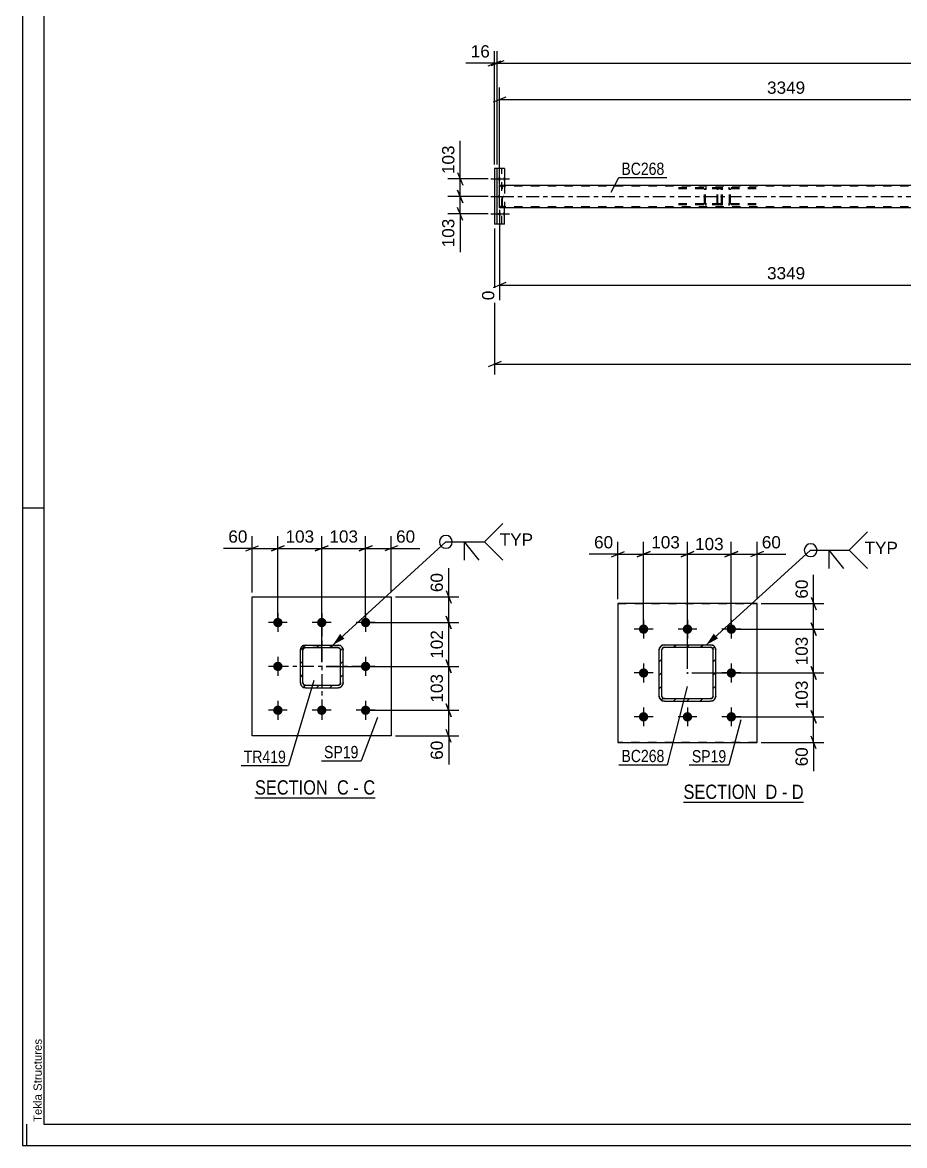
# Model space of a CAD drawing. Header units: millimetres. Extents: x -49 to 792, y -433 to 161.
# Drawn here: x -48.7 to 157.4, y -433 to -170.5 of the extents above; entities that cross this region are included whole.
import ezdxf

# ---------------------------------------------------------------- set-up
doc = ezdxf.new("R2010")
doc.units = ezdxf.units.MM
doc.linetypes.add('DXK_LINE_DOT2', pattern=[3.9198, 1.9599, -1.9599])
doc.linetypes.add('DXK_LINE_DOT3', pattern=[5.9187, 2.979, -0.9799, 0.9799, -0.9799])
doc.styles.add('Arial', font='ARIAL.TTF', dxfattribs={"height": 0.2})
doc.styles.add('Arial Narrow', font='ARIALN.TTF', dxfattribs={"height": 0.2})

# ---------------------------------------------------------------- blocks, each defined once
blk = doc.blocks.new('Unknown-203723993-1112')
at = {"color": 5, "linetype": 'Continuous'}
for p, q in [((-48.68, 161.02), (-48.68, -432.98)), ((-43.68, 156.02), (-43.68, -427.98)), ((-43.68, -283.98), (-48.68, -283.98)), ((-47.68, -432.98), (-47.68, -427.98)), ((-43.68, -427.98), (787.32, -427.98)), ((-48.68, -432.98), (792.32, -432.98))]:
    blk.add_line(p, q, dxfattribs=at)
at = {"color": 174, "linetype": 'Continuous', "style": 'Arial'}
blk.add_text('Tekla Structures', height=1.9102, rotation=90, dxfattribs=at).set_placement((-44.18, -427.48))
blk = doc.blocks.new('Unknown-203723993-46 - 5542')
at = {"color": 6, "linetype": 'Continuous'}
blk.add_line((5.65, -351.69), (33.73, -351.69), dxfattribs=at)
at = {"color": 0, "linetype": 'Continuous'}
blk.add_wipeout([(23.76, -350.94), (23.76, -347.44), (5.65, -347.44), (5.65, -350.94)], dxfattribs=at)
at = {"color": 7, "linetype": 'Continuous', "style": 'Arial Narrow'}
blk.add_text('SECTION ', height=3.34, dxfattribs=at).set_placement((5.65, -350.94))
at = {"color": 0, "linetype": 'Continuous'}
blk.add_wipeout([(27.58, -350.94), (27.58, -347.44), (24.81, -347.44), (24.81, -350.94)], dxfattribs=at)
blk.add_wipeout([(29.91, -350.94), (29.91, -347.44), (28.63, -347.44), (28.63, -350.94)], dxfattribs=at)
at = {"color": 7, "linetype": 'Continuous', "style": 'Arial Narrow'}
blk.add_text('C', height=3.34, dxfattribs=at).set_placement((24.81, -350.94))
at = {"color": 0, "linetype": 'Continuous'}
blk.add_wipeout([(33.73, -350.94), (33.73, -347.44), (30.96, -347.44), (30.96, -350.94)], dxfattribs=at)
at = {"color": 7, "linetype": 'Continuous', "style": 'Arial Narrow'}
for s, p in [('C', (30.96, -350.94)), ('-', (28.63, -350.94))]:
    blk.add_text(s, height=3.34, dxfattribs=at).set_placement(p)
blk = doc.blocks.new('Unknown-203723993-47 - 5835')
at = {"color": 6, "linetype": 'Continuous'}
blk.add_line((105.78, -352.71), (133.85, -352.71), dxfattribs=at)
at = {"color": 0, "linetype": 'Continuous'}
blk.add_wipeout([(123.89, -351.96), (123.89, -348.46), (105.78, -348.46), (105.78, -351.96)], dxfattribs=at)
at = {"color": 7, "linetype": 'Continuous', "style": 'Arial Narrow'}
blk.add_text('SECTION ', height=3.34, dxfattribs=at).set_placement((105.78, -351.96))
at = {"color": 0, "linetype": 'Continuous'}
blk.add_wipeout([(127.7, -351.96), (127.7, -348.46), (124.94, -348.46), (124.94, -351.96)], dxfattribs=at)
blk.add_wipeout([(130.03, -351.96), (130.03, -348.46), (128.75, -348.46), (128.75, -351.96)], dxfattribs=at)
at = {"color": 7, "linetype": 'Continuous', "style": 'Arial Narrow'}
blk.add_text('D', height=3.34, dxfattribs=at).set_placement((124.94, -351.96))
at = {"color": 0, "linetype": 'Continuous'}
blk.add_wipeout([(133.85, -351.96), (133.85, -348.46), (131.08, -348.46), (131.08, -351.96)], dxfattribs=at)
at = {"color": 7, "linetype": 'Continuous', "style": 'Arial Narrow'}
for s, p in [('D', (131.08, -351.96)), ('-', (128.75, -351.96))]:
    blk.add_text(s, height=3.34, dxfattribs=at).set_placement(p)
blk = doc.blocks.new('Part-203723993-5067 - 5065')
at = {"color": 7, "linetype": 'DXK_LINE_DOT2'}
for p, q in [((114.42, -209.12), (103.56, -209.12)), ((114.42, -209.36), (103.56, -209.36)), ((110.71, -209.42), (110.67, -209.6)), ((110.67, -212.64), (110.67, -209.6)), ((110.93, -209.6), (110.95, -209.51)), ((110.93, -212.64), (110.93, -209.6)), ((110.95, -209.51), (111, -209.43)), ((111.18, -209.12), (110.99, -209.16)), ((111, -209.43), (111.09, -209.38)), ((111.09, -209.38), (111.18, -209.36)), ((114.61, -209.16), (114.42, -209.12)), ((114.42, -209.36), (114.52, -209.38)), ((114.52, -209.38), (114.6, -209.43)), ((114.6, -209.43), (114.65, -209.51)), ((114.65, -209.51), (114.67, -209.6)), ((114.67, -212.64), (114.67, -209.6)), ((114.93, -209.6), (114.89, -209.42)), ((114.93, -212.64), (114.93, -209.6)), ((110.67, -212.64), (110.71, -212.83)), ((110.95, -212.74), (110.93, -212.64)), ((114.67, -212.64), (114.65, -212.74)), ((114.89, -212.83), (114.93, -212.64)), ((114.42, -212.88), (103.56, -212.88)), ((114.42, -213.12), (103.56, -213.12)), ((111, -212.81), (110.95, -212.74)), ((110.99, -213.09), (111.18, -213.12)), ((111.09, -212.86), (111, -212.81)), ((111.18, -212.88), (111.09, -212.86)), ((114.52, -212.86), (114.42, -212.88)), ((114.42, -213.12), (114.61, -213.09)), ((114.6, -212.81), (114.52, -212.86)), ((114.65, -212.74), (114.6, -212.81))]:
    blk.add_line(p, q, dxfattribs=at)
for centre, start, end in [((111.16, -209.62), 110.7583, 155.6801), ((114.44, -209.62), 24.3199, 69.2417), ((111.16, -212.62), 204.3199, 249.2417), ((114.44, -212.62), 290.7583, 335.6801)]:
    blk.add_arc(centre, 0.496, start, end, dxfattribs=at)
blk = doc.blocks.new('Part-203723993-5075 - 5065')
at = {"color": 2, "linetype": 'Continuous'}
for p, q in [((63.97, -204.62), (61.64, -204.62)), ((61.64, -204.62), (61.64, -217.62)), ((62.27, -217.62), (62.27, -204.62)), ((63.97, -204.62), (63.97, -208.48)), ((63.97, -217.62), (63.97, -213.76)), ((63.97, -217.62), (61.64, -217.62))]:
    blk.add_line(p, q, dxfattribs=at)
at = {"color": 7, "linetype": 'DXK_LINE_DOT2'}
for p, q in [((63.34, -217.62), (63.34, -204.62)), ((63.97, -208.48), (63.97, -213.76))]:
    blk.add_line(p, q, dxfattribs=at)
blk = doc.blocks.new('Part-203723993-5085 - 5065')
at = {"color": 7, "linetype": 'DXK_LINE_DOT2'}
for p, q in [((113.69, -209.42), (113.67, -209.6)), ((113.67, -212.64), (113.67, -209.6)), ((113.75, -209.26), (113.69, -209.42)), ((113.83, -209.16), (113.75, -209.26)), ((113.8, -209.6), (113.81, -209.51)), ((113.8, -212.64), (113.8, -209.6)), ((113.81, -209.51), (113.84, -209.43)), ((113.94, -209.12), (113.83, -209.16)), ((113.84, -209.43), (113.88, -209.38)), ((113.88, -209.38), (113.94, -209.36)), ((122.8, -209.12), (113.94, -209.12)), ((122.8, -209.36), (113.94, -209.36)), ((114.93, -209.36), (114.93, -209.12)), ((116.46, -209.16), (116.27, -209.12)), ((116.27, -209.36), (116.37, -209.38)), ((116.37, -209.38), (116.45, -209.43)), ((116.45, -209.43), (116.5, -209.51)), ((116.5, -209.51), (116.52, -209.6)), ((116.52, -212.64), (116.52, -209.6)), ((116.77, -209.6), (116.74, -209.42)), ((116.77, -212.64), (116.77, -209.6)), ((113.67, -212.64), (113.69, -212.83)), ((113.81, -212.74), (113.8, -212.64)), ((116.52, -212.64), (116.5, -212.74)), ((116.74, -212.83), (116.77, -212.64)), ((113.69, -212.83), (113.75, -212.98)), ((113.75, -212.98), (113.83, -213.09)), ((113.84, -212.81), (113.81, -212.74)), ((113.83, -213.09), (113.94, -213.12)), ((113.88, -212.86), (113.84, -212.81)), ((113.94, -212.88), (113.88, -212.86)), ((122.8, -212.88), (113.94, -212.88)), ((122.8, -213.12), (113.94, -213.12)), ((114.93, -213.12), (114.93, -212.88)), ((116.37, -212.86), (116.27, -212.88)), ((116.27, -213.12), (116.46, -213.09)), ((116.45, -212.81), (116.37, -212.86)), ((116.5, -212.74), (116.45, -212.81))]:
    blk.add_line(p, q, dxfattribs=at)
for centre, start, end in [((116.29, -209.62), 23.8494, 68.8059), ((116.29, -212.63), 291.1941, 336.1506)]:
    blk.add_arc(centre, 0.492, start, end, dxfattribs=at)
blk = doc.blocks.new('Part-203723993-5247 - 5065')
at = {"color": 2, "linetype": 'Continuous'}
for p, q in [((62.77, -208.96), (62.78, -208.78)), ((62.77, -213.28), (62.77, -208.96)), ((62.78, -208.78), (62.79, -208.62)), ((62.79, -208.62), (62.81, -208.52)), ((62.81, -208.52), (62.84, -208.48)), ((62.84, -208.48), (195.95, -208.48)), ((62.78, -213.47), (62.77, -213.28)), ((62.79, -213.62), (62.78, -213.47)), ((62.81, -213.73), (62.79, -213.62)), ((62.84, -213.76), (62.81, -213.73)), ((718.87, -213.76), (62.84, -213.76))]:
    blk.add_line(p, q, dxfattribs=at)
at = {"color": 7, "linetype": 'DXK_LINE_DOT2'}
for p, q in [((62.82, -208.79), (62.81, -208.87)), ((62.81, -208.87), (62.81, -208.96)), ((62.81, -213.28), (62.81, -208.96)), ((62.83, -208.74), (62.82, -208.79)), ((62.84, -208.72), (62.83, -208.74)), ((718.87, -208.72), (62.84, -208.72)), ((63.41, -208.48), (63.43, -208.52)), ((63.42, -208.74), (63.41, -208.72)), ((63.43, -208.78), (63.42, -208.74)), ((63.43, -208.52), (63.45, -208.62)), ((63.43, -208.79), (63.43, -208.78)), ((63.44, -208.87), (63.43, -208.79)), ((63.44, -208.96), (63.44, -208.87)), ((63.44, -213.28), (63.44, -208.96)), ((63.45, -208.62), (63.46, -208.78)), ((63.46, -208.78), (63.47, -208.96)), ((63.47, -213.28), (63.47, -208.96)), ((62.81, -213.28), (62.81, -213.38)), ((62.81, -213.38), (62.82, -213.45)), ((62.82, -213.45), (62.83, -213.5)), ((62.83, -213.5), (62.84, -213.52)), ((718.87, -213.52), (62.84, -213.52)), ((63.41, -213.52), (63.42, -213.5)), ((63.43, -213.73), (63.41, -213.76)), ((63.42, -213.5), (63.43, -213.45)), ((63.43, -213.45), (63.44, -213.38)), ((63.45, -213.62), (63.43, -213.73)), ((63.44, -213.38), (63.44, -213.28)), ((63.46, -213.47), (63.45, -213.62)), ((63.47, -213.28), (63.46, -213.47))]:
    blk.add_line(p, q, dxfattribs=at)
at = {"color": 7, "linetype": 'DXK_LINE_DOT3'}
blk.add_line((63.12, -211.12), (718.87, -211.12), dxfattribs=at)
blk = doc.blocks.new('Bolt-203723993-5295 - 5065')
at = {"linetype": 'Continuous'}
for points in [[(62.53, -207.02), (62.53, -206.93), (62.53, -206.84), (62.54, -206.76), (62.55, -206.7), (62.56, -206.64), (62.57, -206.6), (62.58, -206.58), (62.59, -206.58), (62.6, -206.6), (62.62, -206.64), (62.63, -206.7), (62.63, -206.76), (62.64, -206.84), (62.64, -206.93), (62.64, -207.02), (62.64, -207.11), (62.64, -207.2), (62.63, -207.28), (62.63, -207.35), (62.62, -207.4), (62.6, -207.44), (62.59, -207.46), (62.58, -207.46), (62.57, -207.44), (62.56, -207.4), (62.55, -207.35), (62.54, -207.28), (62.53, -207.2), (62.53, -207.11)], [(63.06, -207.02), (63.07, -206.93), (63.07, -206.84), (63.08, -206.76), (63.08, -206.7), (63.09, -206.64), (63.1, -206.6), (63.12, -206.58), (63.13, -206.58), (63.14, -206.6), (63.15, -206.64), (63.16, -206.7), (63.17, -206.76), (63.17, -206.84), (63.18, -206.93), (63.18, -207.02), (63.18, -207.11), (63.17, -207.2), (63.17, -207.28), (63.16, -207.35), (63.15, -207.4), (63.14, -207.44), (63.13, -207.46), (63.12, -207.46), (63.1, -207.44), (63.09, -207.4), (63.08, -207.35), (63.08, -207.28), (63.07, -207.2), (63.07, -207.11)], [(63.6, -207.02), (63.6, -206.93), (63.6, -206.84), (63.61, -206.76), (63.62, -206.7), (63.63, -206.64), (63.64, -206.6), (63.65, -206.58), (63.66, -206.58), (63.67, -206.6), (63.69, -206.64), (63.7, -206.7), (63.7, -206.76), (63.71, -206.84), (63.71, -206.93), (63.71, -207.02), (63.71, -207.11), (63.71, -207.2), (63.7, -207.28), (63.7, -207.35), (63.69, -207.4), (63.67, -207.44), (63.66, -207.46), (63.65, -207.46), (63.64, -207.44), (63.63, -207.4), (63.62, -207.35), (63.61, -207.28), (63.6, -207.2), (63.6, -207.11)], [(62.53, -211.12), (62.53, -211.03), (62.53, -210.94), (62.54, -210.86), (62.55, -210.8), (62.56, -210.74), (62.57, -210.7), (62.58, -210.68), (62.59, -210.68), (62.6, -210.7), (62.62, -210.74), (62.63, -210.8), (62.63, -210.86), (62.64, -210.94), (62.64, -211.03), (62.64, -211.12), (62.64, -211.21), (62.64, -211.3), (62.63, -211.38), (62.63, -211.45), (62.62, -211.5), (62.6, -211.54), (62.59, -211.56), (62.58, -211.56), (62.57, -211.54), (62.56, -211.5), (62.55, -211.45), (62.54, -211.38), (62.53, -211.3), (62.53, -211.21)], [(63.6, -211.12), (63.6, -211.03), (63.6, -210.94), (63.61, -210.86), (63.62, -210.8), (63.63, -210.74), (63.64, -210.7), (63.65, -210.68), (63.66, -210.68), (63.67, -210.7), (63.69, -210.74), (63.7, -210.8), (63.7, -210.86), (63.71, -210.94), (63.71, -211.03), (63.71, -211.12), (63.71, -211.21), (63.71, -211.3), (63.7, -211.38), (63.7, -211.45), (63.69, -211.5), (63.67, -211.54), (63.66, -211.56), (63.65, -211.56), (63.64, -211.54), (63.63, -211.5), (63.62, -211.45), (63.61, -211.38), (63.6, -211.3), (63.6, -211.21)], [(62.53, -215.22), (62.53, -215.13), (62.53, -215.04), (62.54, -214.96), (62.55, -214.9), (62.56, -214.84), (62.57, -214.8), (62.58, -214.78), (62.59, -214.78), (62.6, -214.8), (62.62, -214.84), (62.63, -214.9), (62.63, -214.96), (62.64, -215.04), (62.64, -215.13), (62.64, -215.22), (62.64, -215.31), (62.64, -215.4), (62.63, -215.48), (62.63, -215.55), (62.62, -215.6), (62.6, -215.64), (62.59, -215.66), (62.58, -215.66), (62.57, -215.64), (62.56, -215.6), (62.55, -215.55), (62.54, -215.48), (62.53, -215.4), (62.53, -215.31)], [(63.06, -215.22), (63.07, -215.13), (63.07, -215.04), (63.08, -214.96), (63.08, -214.9), (63.09, -214.84), (63.1, -214.8), (63.12, -214.78), (63.13, -214.78), (63.14, -214.8), (63.15, -214.84), (63.16, -214.9), (63.17, -214.96), (63.17, -215.04), (63.18, -215.13), (63.18, -215.22), (63.18, -215.31), (63.17, -215.4), (63.17, -215.48), (63.16, -215.55), (63.15, -215.6), (63.14, -215.64), (63.13, -215.66), (63.12, -215.66), (63.1, -215.64), (63.09, -215.6), (63.08, -215.55), (63.08, -215.48), (63.07, -215.4), (63.07, -215.31)], [(63.6, -215.22), (63.6, -215.13), (63.6, -215.04), (63.61, -214.96), (63.62, -214.9), (63.63, -214.84), (63.64, -214.8), (63.65, -214.78), (63.66, -214.78), (63.67, -214.8), (63.69, -214.84), (63.7, -214.9), (63.7, -214.96), (63.71, -215.04), (63.71, -215.13), (63.71, -215.22), (63.71, -215.31), (63.71, -215.4), (63.7, -215.48), (63.7, -215.55), (63.69, -215.6), (63.67, -215.64), (63.66, -215.66), (63.65, -215.66), (63.64, -215.64), (63.63, -215.6), (63.62, -215.55), (63.61, -215.48), (63.6, -215.4), (63.6, -215.31)]]:
    blk.add_hatch(color=1, dxfattribs=at).paths.add_polyline_path(points)
at = {"color": 1, "linetype": 'Continuous'}
for p, q in [((60.8, -207.02), (64.09, -207.02)), ((61.34, -207.02), (64.63, -207.02)), ((61.87, -207.02), (65.16, -207.02)), ((60.8, -211.12), (64.09, -211.12)), ((61.87, -211.12), (65.16, -211.12)), ((60.8, -215.22), (64.09, -215.22)), ((61.34, -215.22), (64.63, -215.22)), ((61.87, -215.22), (65.16, -215.22))]:
    blk.add_line(p, q, dxfattribs=at)
blk = doc.blocks.new('Part-203723993-5598 - 5542')
at = {"linetype": 'Continuous'}
h = blk.add_hatch(dxfattribs=at)
h.set_pattern_fill('', scale=0.7, style=0, pattern_type=0)
h.set_pattern_definition([(45, (17.446, -315.9803), (-1.57154, 1.57154), [])])
h.paths.add_polyline_path([(25.05, -315.98), (17.45, -315.98), (16.99, -316.07), (16.6, -316.33), (16.34, -316.72), (16.25, -317.18), (16.25, -324.78), (16.34, -325.24), (16.6, -325.63), (16.99, -325.89), (17.45, -325.98), (25.05, -325.98), (25.51, -325.89), (25.89, -325.63), (26.15, -325.24), (26.25, -324.78), (26.25, -317.18), (26.15, -316.72), (25.89, -316.33), (25.51, -316.07)])
h.paths.add_polyline_path([(25.6, -316.95), (25.65, -317.18), (25.65, -324.78), (25.6, -325.01), (25.47, -325.2), (25.28, -325.33), (25.05, -325.38), (17.45, -325.38), (17.22, -325.33), (17.02, -325.2), (16.89, -325.01), (16.85, -324.78), (16.85, -317.18), (16.89, -316.95), (17.02, -316.76), (17.22, -316.63), (17.45, -316.58), (25.05, -316.58), (25.28, -316.63), (25.47, -316.76)])
at = {"color": 7, "linetype": 'DXK_LINE_DOT3'}
for p, q in [((21.25, -310.98), (21.25, -330.98)), ((31.25, -320.98), (11.25, -320.98))]:
    blk.add_line(p, q, dxfattribs=at)
at = {"color": 7, "linetype": 'DXK_LINE_DOT2'}
for p, q in [((16.25, -317.18), (16.34, -316.72)), ((16.25, -324.78), (16.25, -317.18)), ((16.89, -316.95), (16.85, -317.18)), ((16.85, -324.78), (16.85, -317.18)), ((17.02, -316.76), (16.89, -316.95)), ((16.99, -316.07), (17.45, -315.98)), ((17.22, -316.63), (17.02, -316.76)), ((17.45, -316.58), (17.22, -316.63)), ((17.45, -315.98), (25.05, -315.98)), ((25.05, -316.58), (17.45, -316.58)), ((25.05, -315.98), (25.51, -316.07)), ((25.28, -316.63), (25.05, -316.58)), ((25.47, -316.76), (25.28, -316.63)), ((25.6, -316.95), (25.47, -316.76)), ((25.65, -317.18), (25.6, -316.95)), ((25.65, -324.78), (25.65, -317.18)), ((26.15, -316.72), (26.25, -317.18)), ((26.25, -324.78), (26.25, -317.18)), ((16.34, -325.24), (16.25, -324.78)), ((16.85, -324.78), (16.89, -325.01)), ((16.89, -325.01), (17.02, -325.2)), ((17.02, -325.2), (17.22, -325.33)), ((17.22, -325.33), (17.45, -325.38)), ((17.45, -325.38), (25.05, -325.38)), ((25.05, -325.38), (25.28, -325.33)), ((25.28, -325.33), (25.47, -325.2)), ((25.47, -325.2), (25.6, -325.01)), ((25.6, -325.01), (25.65, -324.78)), ((26.25, -324.78), (26.15, -325.24)), ((17.45, -325.98), (16.99, -325.89)), ((17.45, -325.98), (25.05, -325.98)), ((25.51, -325.89), (25.05, -325.98))]:
    blk.add_line(p, q, dxfattribs=at)
at = {"color": 2, "linetype": 'Continuous'}
for p, q in [((16.34, -316.72), (16.25, -317.18)), ((16.25, -324.78), (16.25, -317.18)), ((16.85, -317.18), (16.89, -316.95)), ((16.85, -324.78), (16.85, -317.18)), ((16.89, -316.95), (17.02, -316.76)), ((17.45, -315.98), (16.99, -316.07)), ((17.02, -316.76), (17.22, -316.63)), ((17.22, -316.63), (17.45, -316.58)), ((17.45, -315.98), (25.05, -315.98)), ((17.45, -316.58), (25.05, -316.58)), ((25.51, -316.07), (25.05, -315.98)), ((25.05, -316.58), (25.28, -316.63)), ((25.28, -316.63), (25.47, -316.76)), ((25.47, -316.76), (25.6, -316.95)), ((25.6, -316.95), (25.65, -317.18)), ((25.65, -324.78), (25.65, -317.18)), ((26.25, -317.18), (26.15, -316.72)), ((26.25, -324.78), (26.25, -317.18)), ((16.25, -324.78), (16.34, -325.24)), ((16.89, -325.01), (16.85, -324.78)), ((17.02, -325.2), (16.89, -325.01)), ((17.22, -325.33), (17.02, -325.2)), ((17.45, -325.38), (17.22, -325.33)), ((17.45, -325.38), (25.05, -325.38)), ((25.28, -325.33), (25.05, -325.38)), ((25.47, -325.2), (25.28, -325.33)), ((25.6, -325.01), (25.47, -325.2)), ((25.65, -324.78), (25.6, -325.01)), ((26.15, -325.24), (26.25, -324.78)), ((16.99, -325.89), (17.45, -325.98)), ((17.45, -325.98), (25.05, -325.98)), ((25.05, -325.98), (25.51, -325.89))]:
    blk.add_line(p, q, dxfattribs=at)
at = {"color": 7, "linetype": 'DXK_LINE_DOT2'}
for centre, start, end in [((17.45, -317.18), 112.5, 157.5), ((25.05, -317.18), 22.5, 67.5), ((17.45, -324.78), 202.5, 247.5), ((25.05, -324.78), 292.5, 337.5)]:
    blk.add_arc(centre, 1.2, start, end, dxfattribs=at)
at = {"color": 2, "linetype": 'Continuous'}
for centre, start, end in [((17.45, -317.18), 112.5, 157.5), ((25.05, -317.18), 22.5, 67.5), ((17.45, -324.78), 202.5, 247.5), ((25.05, -324.78), 292.5, 337.5)]:
    blk.add_arc(centre, 1.2, start, end, dxfattribs=at)
blk = doc.blocks.new('Bolt-203723993-5590 - 5542')
at = {"linetype": 'Continuous'}
for points in [[(12.1, -310.73, -1), (9.9, -310.73, -1)], [(22.35, -310.73, -1), (20.15, -310.73, -1)], [(32.6, -310.73, -1), (30.4, -310.73, -1)], [(12.1, -320.98, -1), (9.9, -320.98, -1)], [(32.6, -320.98, -1), (30.4, -320.98, -1)], [(12.1, -331.23, -1), (9.9, -331.23, -1)], [(22.35, -331.23, -1), (20.15, -331.23, -1)], [(32.6, -331.23, -1), (30.4, -331.23, -1)]]:
    blk.add_hatch(color=1, dxfattribs=at).paths.add_polyline_path(points)
at = {"color": 1, "linetype": 'Continuous'}
for p, q in [((11, -308.53), (11, -312.93)), ((21.25, -308.53), (21.25, -312.93)), ((31.5, -308.53), (31.5, -312.93)), ((13.2, -310.73), (8.8, -310.73)), ((23.45, -310.73), (19.05, -310.73)), ((33.7, -310.73), (29.3, -310.73)), ((11, -318.78), (11, -323.18)), ((31.5, -318.78), (31.5, -323.18)), ((13.2, -320.98), (8.8, -320.98)), ((33.7, -320.98), (29.3, -320.98)), ((11, -329.03), (11, -333.43)), ((21.25, -329.03), (21.25, -333.43)), ((31.5, -329.03), (31.5, -333.43)), ((13.2, -331.23), (8.8, -331.23)), ((23.45, -331.23), (19.05, -331.23)), ((33.7, -331.23), (29.3, -331.23))]:
    blk.add_line(p, q, dxfattribs=at)
blk = doc.blocks.new('Part-203723993-5620 - 5542')
at = {"color": 2, "linetype": 'Continuous'}
for p, q in [((5, -304.73), (37.5, -304.73)), ((5, -337.23), (5, -304.73)), ((37.5, -304.73), (37.5, -337.23)), ((37.5, -337.23), (5, -337.23))]:
    blk.add_line(p, q, dxfattribs=at)
blk = doc.blocks.new('Bolt-203723993-5955 - 5835')
at = {"linetype": 'Continuous'}
for points in [[(97.56, -312.27, -1), (95.36, -312.27, -1)], [(107.81, -312.27, -1), (105.61, -312.27, -1)], [(118.06, -312.27, -1), (115.86, -312.27, -1)], [(97.56, -322.52, -1), (95.36, -322.52, -1)], [(118.06, -322.52, -1), (115.86, -322.52, -1)], [(97.56, -332.77, -1), (95.36, -332.77, -1)], [(107.81, -332.77, -1), (105.61, -332.77, -1)], [(118.06, -332.77, -1), (115.86, -332.77, -1)]]:
    blk.add_hatch(color=1, dxfattribs=at).paths.add_polyline_path(points)
at = {"color": 1, "linetype": 'Continuous'}
for p, q in [((98.66, -312.27), (94.26, -312.27)), ((96.46, -310.07), (96.46, -314.47)), ((108.91, -312.27), (104.51, -312.27)), ((106.71, -310.07), (106.71, -314.47)), ((119.16, -312.27), (114.76, -312.27)), ((116.96, -310.07), (116.96, -314.47)), ((98.66, -322.52), (94.26, -322.52)), ((96.46, -320.32), (96.46, -324.72)), ((119.16, -322.52), (114.76, -322.52)), ((116.96, -320.32), (116.96, -324.72)), ((96.46, -330.57), (96.46, -334.97)), ((106.71, -330.57), (106.71, -334.97)), ((116.96, -330.57), (116.96, -334.97)), ((98.66, -332.77), (94.26, -332.77)), ((108.91, -332.77), (104.51, -332.77)), ((119.16, -332.77), (114.76, -332.77))]:
    blk.add_line(p, q, dxfattribs=at)
blk = doc.blocks.new('Part-203723993-5848 - 5835')
at = {"color": 2, "linetype": 'Continuous'}
for p, q in [((90.46, -306.27), (90.46, -338.77)), ((122.96, -306.27), (90.46, -306.27)), ((122.96, -338.77), (122.96, -306.27)), ((90.46, -338.77), (122.96, -338.77))]:
    blk.add_line(p, q, dxfattribs=at)
at = {"color": 7, "linetype": 'DXK_LINE_DOT2'}
for p, q in [((90.46, -306.27), (122.96, -306.27)), ((122.96, -338.77), (90.46, -338.77))]:
    blk.add_line(p, q, dxfattribs=at)
blk = doc.blocks.new('Part-203723993-5964 - 5835')
at = {"linetype": 'Continuous'}
h = blk.add_hatch(dxfattribs=at)
h.set_pattern_fill('', scale=0.7, style=0, pattern_type=0)
h.set_pattern_definition([(45, (100.8506, -316.0066), (-1.57154, 1.57154), [])])
h.paths.add_polyline_path([(101.31, -315.92), (100.85, -316.01), (100.46, -316.27), (100.2, -316.66), (100.11, -317.12), (100.11, -327.92), (100.2, -328.37), (100.46, -328.76), (100.85, -329.02), (101.31, -329.12), (112.11, -329.12), (112.57, -329.02), (112.96, -328.76), (113.22, -328.37), (113.31, -327.92), (113.31, -317.12), (113.22, -316.66), (112.96, -316.27), (112.57, -316.01), (112.11, -315.92)])
h.paths.add_polyline_path([(112.11, -316.52), (112.34, -316.56), (112.53, -316.69), (112.66, -316.89), (112.71, -317.12), (112.71, -327.92), (112.66, -328.14), (112.53, -328.34), (112.34, -328.47), (112.11, -328.52), (101.31, -328.52), (101.08, -328.47), (100.89, -328.34), (100.76, -328.14), (100.71, -327.92), (100.71, -317.12), (100.76, -316.89), (100.89, -316.69), (101.08, -316.56), (101.31, -316.52)])
blk.add_hatch(color=246, dxfattribs=at).paths.add_polyline_path([(106.71, -322.62, -1), (106.71, -322.42, -1)])
at = {"color": 7, "linetype": 'DXK_LINE_DOT2'}
for p, q in [((100.11, -317.12), (100.2, -316.66)), ((100.11, -327.92), (100.11, -317.12)), ((100.76, -316.89), (100.71, -317.12)), ((100.71, -327.92), (100.71, -317.12)), ((100.89, -316.69), (100.76, -316.89)), ((100.85, -316.01), (101.31, -315.92)), ((101.08, -316.56), (100.89, -316.69)), ((101.31, -316.52), (101.08, -316.56)), ((101.31, -315.92), (112.11, -315.92)), ((101.31, -316.52), (112.11, -316.52)), ((112.11, -315.92), (112.57, -316.01)), ((112.34, -316.56), (112.11, -316.52)), ((112.53, -316.69), (112.34, -316.56)), ((112.66, -316.89), (112.53, -316.69)), ((112.71, -317.12), (112.66, -316.89)), ((112.71, -327.92), (112.71, -317.12)), ((113.22, -316.66), (113.31, -317.12)), ((113.31, -327.92), (113.31, -317.12)), ((100.2, -328.37), (100.11, -327.92)), ((100.71, -327.92), (100.76, -328.14)), ((100.76, -328.14), (100.89, -328.34)), ((112.53, -328.34), (112.66, -328.14)), ((112.66, -328.14), (112.71, -327.92)), ((113.31, -327.92), (113.22, -328.37)), ((101.31, -329.12), (100.85, -329.02)), ((100.89, -328.34), (101.08, -328.47)), ((101.08, -328.47), (101.31, -328.52)), ((101.31, -328.52), (112.11, -328.52)), ((101.31, -329.12), (112.11, -329.12)), ((112.11, -328.52), (112.34, -328.47)), ((112.57, -329.02), (112.11, -329.12)), ((112.34, -328.47), (112.53, -328.34))]:
    blk.add_line(p, q, dxfattribs=at)
at = {"color": 2, "linetype": 'Continuous'}
for p, q in [((100.2, -316.66), (100.11, -317.12)), ((100.11, -317.12), (100.11, -317.12)), ((100.11, -327.92), (100.11, -317.12)), ((100.71, -317.12), (100.76, -316.89)), ((100.71, -317.12), (100.71, -317.12)), ((100.71, -327.92), (100.71, -317.12)), ((100.76, -316.89), (100.89, -316.69)), ((101.31, -315.92), (100.85, -316.01)), ((100.89, -316.69), (101.08, -316.56)), ((101.08, -316.56), (101.31, -316.52)), ((101.31, -315.92), (101.31, -315.92)), ((101.31, -315.92), (112.11, -315.92)), ((101.31, -316.52), (101.31, -316.52)), ((101.31, -316.52), (112.11, -316.52)), ((112.11, -315.92), (112.11, -315.92)), ((112.57, -316.01), (112.11, -315.92)), ((112.11, -316.52), (112.11, -316.52)), ((112.11, -316.52), (112.34, -316.56)), ((112.34, -316.56), (112.53, -316.69)), ((112.53, -316.69), (112.66, -316.89)), ((112.66, -316.89), (112.71, -317.12)), ((112.71, -317.12), (112.71, -317.12)), ((112.71, -327.92), (112.71, -317.12)), ((113.31, -317.12), (113.22, -316.66)), ((113.31, -317.12), (113.31, -317.12)), ((113.31, -327.92), (113.31, -317.12)), ((100.11, -327.92), (100.11, -327.92)), ((100.11, -327.92), (100.2, -328.37)), ((100.71, -327.92), (100.71, -327.92)), ((100.76, -328.14), (100.71, -327.92)), ((100.89, -328.34), (100.76, -328.14)), ((112.66, -328.14), (112.53, -328.34)), ((112.71, -327.92), (112.66, -328.14)), ((112.71, -327.92), (112.71, -327.92)), ((113.22, -328.37), (113.31, -327.92)), ((113.31, -327.92), (113.31, -327.92)), ((100.85, -329.02), (101.31, -329.12)), ((101.08, -328.47), (100.89, -328.34)), ((101.31, -328.52), (101.08, -328.47)), ((101.31, -328.52), (101.31, -328.52)), ((101.31, -328.52), (112.11, -328.52)), ((101.31, -329.12), (101.31, -329.12)), ((101.31, -329.12), (112.11, -329.12)), ((112.34, -328.47), (112.11, -328.52)), ((112.11, -328.52), (112.11, -328.52)), ((112.11, -329.12), (112.57, -329.02)), ((112.11, -329.12), (112.11, -329.12)), ((112.53, -328.34), (112.34, -328.47))]:
    blk.add_line(p, q, dxfattribs=at)
at = {"color": 7, "linetype": 'DXK_LINE_DOT3'}
blk.add_line((106.71, -322.52), (106.71, -322.52), dxfattribs=at)
at = {"color": 246, "linetype": 'DXK_LINE_DOT2'}
blk.add_line((106.71, -322.52), (106.71, -322.52), dxfattribs=at)
at = {"color": 246, "linetype": 'Continuous'}
blk.add_circle((106.71, -322.52), 0.1, dxfattribs=at)
at = {"color": 7, "linetype": 'DXK_LINE_DOT2'}
for centre, start, end in [((101.31, -317.12), 112.5, 157.5), ((112.11, -317.12), 22.5, 67.5), ((101.31, -327.92), 202.5, 247.5), ((112.11, -327.92), 292.5, 337.5)]:
    blk.add_arc(centre, 1.2, start, end, dxfattribs=at)
at = {"color": 2, "linetype": 'Continuous'}
for centre, start, end in [((101.31, -317.12), 112.5, 157.5), ((112.11, -317.12), 22.5, 67.5), ((101.31, -327.92), 202.5, 247.5), ((112.11, -327.92), 292.5, 337.5)]:
    blk.add_arc(centre, 1.2, start, end, dxfattribs=at)
blk = doc.blocks.new('StraightDimension-203723993-5331 - 5065')
at = {"color": 7, "linetype": 'Continuous'}
for p, q in [((61.64, -218.62), (61.64, -252.74)), ((63.14, -249.74), (60.14, -250.94)), ((61.64, -250.34), (728.13, -250.34))]:
    blk.add_line(p, q, dxfattribs=at)
blk = doc.blocks.new('StraightDimension-203723993-5395 - 5065')
at = {"color": 7, "linetype": 'Continuous'}
for p, q in [((60.1, -207.02), (50.74, -207.02)), ((52.99, -205.52), (54.19, -208.52)), ((53.59, -211.12), (53.59, -207.02)), ((54.19, -212.62), (52.99, -209.62)), ((60.1, -211.12), (50.74, -211.12))]:
    blk.add_line(p, q, dxfattribs=at)
at = {"color": 0}
blk.add_wipeout([(52.84, -198.63), (48.64, -198.63), (48.64, -206.5), (52.84, -206.5)], dxfattribs=at)
at = {"color": 7, "linetype": 'Continuous'}
blk.add_line((53.59, -207.02), (53.59, -198.1), dxfattribs=at)
blk.add_line((53.59, -207.02), (53.59, -198.1), dxfattribs=at)
at = {"color": 3, "style": 'Arial'}
blk.add_text('103', height=2.865, rotation=90.0002, dxfattribs=at).set_placement((52.24, -205.9))
blk = doc.blocks.new('StraightDimension-203723993-5399 - 5065')
at = {"color": 7, "linetype": 'Continuous'}
for p, q in [((52.99, -209.62), (54.19, -212.62)), ((60.1, -211.12), (50.74, -211.12)), ((53.59, -215.22), (53.59, -211.12)), ((60.1, -215.22), (50.74, -215.22)), ((54.19, -216.72), (52.99, -213.72))]:
    blk.add_line(p, q, dxfattribs=at)
at = {"color": 0}
blk.add_wipeout([(52.84, -215.75), (48.64, -215.75), (48.64, -223.62), (52.84, -223.62)], dxfattribs=at)
at = {"color": 7, "linetype": 'Continuous'}
blk.add_line((53.59, -215.22), (53.59, -224.14), dxfattribs=at)
blk.add_line((53.59, -215.22), (53.59, -224.14), dxfattribs=at)
at = {"color": 3, "style": 'Arial'}
blk.add_text('103', height=2.865, rotation=90.0002, dxfattribs=at).set_placement((52.24, -223.02))
blk = doc.blocks.new('StraightDimension-203723993-5404 - 5065')
at = {"color": 7, "linetype": 'Continuous'}
for p, q in [((62.77, -214.28), (62.77, -235.38)), ((196.75, -215.16), (196.75, -242.05)), ((64.27, -231.25), (61.27, -232.45)), ((62.77, -231.85), (196.75, -231.85)), ((195.25, -232.45), (198.25, -231.25))]:
    blk.add_line(p, q, dxfattribs=at)
at = {"color": 0}
blk.add_wipeout([(134.81, -231.1), (134.81, -226.9), (124.71, -226.9), (124.71, -231.1)], dxfattribs=at)
at = {"color": 0, "linetype": 'Continuous'}
for points in [[(62.17, -232.55), (57.97, -232.55), (57.97, -235.98), (62.17, -235.98)], [(196.15, -232.55), (191.95, -232.55), (191.95, -242.65), (196.15, -242.65)]]:
    blk.add_wipeout(points, dxfattribs=at)
at = {"color": 3, "style": 'Arial'}
blk.add_text('3349', height=2.865, dxfattribs=at).set_placement((125.31, -230.5))
at = {"color": 3, "linetype": 'Continuous', "style": 'Arial'}
for s, height, p in [('0', 2.87, (61.57, -235.38)), ('3349', 2.865, (195.55, -242.05))]:
    blk.add_text(s, height=height, rotation=90.0002, dxfattribs=at).set_placement(p)
blk = doc.blocks.new('StraightDimension-203723993-5448 - 5065')
at = {"color": 7, "linetype": 'Continuous'}
for p, q in [((62.77, -208.35), (62.77, -185.63)), ((196.75, -207.08), (196.75, -185.63)), ((64.27, -187.88), (61.27, -189.08)), ((62.77, -188.48), (196.75, -188.48)), ((195.25, -189.08), (198.25, -187.88))]:
    blk.add_line(p, q, dxfattribs=at)
at = {"color": 0}
blk.add_wipeout([(134.81, -187.73), (134.81, -183.53), (124.71, -183.53), (124.71, -187.73)], dxfattribs=at)
at = {"color": 3, "style": 'Arial'}
blk.add_text('3349', height=2.865, dxfattribs=at).set_placement((125.31, -187.13))
blk = doc.blocks.new('StraightDimension-203723993-5510 - 5065')
at = {"color": 7, "linetype": 'Continuous'}
for p, q in [((61.64, -203.62), (61.64, -177.14)), ((62.27, -203.62), (62.27, -177.14)), ((60.14, -180.59), (63.14, -179.39)), ((63.77, -179.39), (60.77, -180.59)), ((61.64, -179.99), (62.27, -179.99))]:
    blk.add_line(p, q, dxfattribs=at)
at = {"color": 0}
blk.add_wipeout([(61.11, -179.24), (61.11, -175.04), (55.47, -175.04), (55.47, -179.24)], dxfattribs=at)
at = {"color": 7, "linetype": 'Continuous'}
blk.add_line((61.64, -179.99), (54.94, -179.99), dxfattribs=at)
blk.add_line((61.64, -179.99), (54.94, -179.99), dxfattribs=at)
at = {"color": 3, "style": 'Arial'}
blk.add_text('16', height=2.865, dxfattribs=at).set_placement((56.07, -178.64))
blk = doc.blocks.new('StraightDimension-203723993-5514 - 5065')
at = {"color": 7, "linetype": 'Continuous'}
for p, q in [((62.27, -203.62), (62.27, -177.14)), ((63.77, -179.39), (60.77, -180.59)), ((62.27, -179.99), (727.49, -179.99))]:
    blk.add_line(p, q, dxfattribs=at)
blk = doc.blocks.new('StraightDimension-203723993-5761 - 5542')
at = {"color": 7, "linetype": 'Continuous'}
for p, q in [((11, -309.73), (11, -290.55)), ((21.25, -319.98), (21.25, -290.55)), ((9.5, -294), (12.5, -292.8)), ((11, -293.4), (21.25, -293.4)), ((22.75, -292.8), (19.75, -294))]:
    blk.add_line(p, q, dxfattribs=at)
at = {"color": 0}
blk.add_wipeout([(20.06, -292.65), (20.06, -288.45), (12.19, -288.45), (12.19, -292.65)], dxfattribs=at)
at = {"color": 3, "style": 'Arial'}
blk.add_text('103', height=2.865, dxfattribs=at).set_placement((12.79, -292.05))
blk = doc.blocks.new('StraightDimension-203723993-5779 - 5542')
at = {"color": 7, "linetype": 'Continuous'}
for p, q in [((50.31, -309.23), (51.51, -312.23)), ((32.5, -310.73), (53.31, -310.73)), ((50.91, -320.98), (50.91, -310.73)), ((51.51, -322.48), (50.31, -319.48)), ((22.25, -320.98), (53.31, -320.98))]:
    blk.add_line(p, q, dxfattribs=at)
at = {"color": 0}
blk.add_wipeout([(50.16, -311.92), (45.96, -311.92), (45.96, -319.79), (50.16, -319.79)], dxfattribs=at)
at = {"color": 3, "style": 'Arial'}
blk.add_text('102', height=2.865, rotation=90.0002, dxfattribs=at).set_placement((49.56, -319.19))
blk = doc.blocks.new('StraightDimension-203723993-5724 - 5542')
at = {"color": 7, "linetype": 'Continuous'}
for p, q in [((31.5, -309.73), (31.5, -290.55)), ((37.5, -303.73), (37.5, -290.55)), ((30, -294), (33, -292.8)), ((31.5, -293.4), (37.5, -293.4)), ((39, -292.8), (36, -294))]:
    blk.add_line(p, q, dxfattribs=at)
at = {"color": 0}
blk.add_wipeout([(43.67, -292.65), (43.67, -288.45), (38.02, -288.45), (38.02, -292.65)], dxfattribs=at)
at = {"color": 7, "linetype": 'Continuous'}
blk.add_line((37.5, -293.4), (44.19, -293.4), dxfattribs=at)
blk.add_line((37.5, -293.4), (44.19, -293.4), dxfattribs=at)
at = {"color": 3, "style": 'Arial'}
blk.add_text('60', height=2.865, dxfattribs=at).set_placement((38.62, -292.05))
blk = doc.blocks.new('StraightDimension-203723993-5734 - 5542')
at = {"color": 7, "linetype": 'Continuous'}
for p, q in [((21.25, -319.98), (21.25, -290.55)), ((31.5, -309.73), (31.5, -290.55)), ((19.75, -294), (22.75, -292.8)), ((21.25, -293.4), (31.5, -293.4)), ((33, -292.8), (30, -294))]:
    blk.add_line(p, q, dxfattribs=at)
at = {"color": 0}
blk.add_wipeout([(30.31, -292.65), (30.31, -288.45), (22.44, -288.45), (22.44, -292.65)], dxfattribs=at)
at = {"color": 3, "style": 'Arial'}
blk.add_text('103', height=2.865, dxfattribs=at).set_placement((23.04, -292.05))
blk = doc.blocks.new('StraightDimension-203723993-5751 - 5542')
at = {"color": 7, "linetype": 'Continuous'}
for p, q in [((5, -303.73), (5, -290.55)), ((11, -309.73), (11, -290.55)), ((3.5, -294), (6.5, -292.8)), ((5, -293.4), (11, -293.4)), ((12.5, -292.8), (9.5, -294))]:
    blk.add_line(p, q, dxfattribs=at)
at = {"color": 0}
blk.add_wipeout([(4.47, -292.65), (4.47, -288.45), (-1.18, -288.45), (-1.18, -292.65)], dxfattribs=at)
at = {"color": 7, "linetype": 'Continuous'}
blk.add_line((5, -293.4), (-1.7, -293.4), dxfattribs=at)
blk.add_line((5, -293.4), (-1.7, -293.4), dxfattribs=at)
at = {"color": 3, "style": 'Arial'}
blk.add_text('60', height=2.865, dxfattribs=at).set_placement((-0.58, -292.05))
blk = doc.blocks.new('StraightDimension-203723993-5796 - 5542')
at = {"color": 7, "linetype": 'Continuous'}
for p, q in [((50.31, -303.23), (51.51, -306.23)), ((38.5, -304.73), (53.31, -304.73)), ((50.91, -310.73), (50.91, -304.73)), ((51.51, -312.23), (50.31, -309.23)), ((32.5, -310.73), (53.31, -310.73))]:
    blk.add_line(p, q, dxfattribs=at)
at = {"color": 0}
blk.add_wipeout([(50.16, -298.56), (45.96, -298.56), (45.96, -304.21), (50.16, -304.21)], dxfattribs=at)
at = {"color": 7, "linetype": 'Continuous'}
blk.add_line((50.91, -304.73), (50.91, -298.03), dxfattribs=at)
blk.add_line((50.91, -304.73), (50.91, -298.03), dxfattribs=at)
at = {"color": 3, "style": 'Arial'}
blk.add_text('60', height=2.865, rotation=90.0002, dxfattribs=at).set_placement((49.56, -303.61))
blk = doc.blocks.new('StraightDimension-203723993-5806 - 5542')
at = {"color": 7, "linetype": 'Continuous'}
for p, q in [((50.31, -319.48), (51.51, -322.48)), ((22.25, -320.98), (53.31, -320.98)), ((50.91, -331.23), (50.91, -320.98)), ((51.51, -332.73), (50.31, -329.73)), ((32.5, -331.23), (53.31, -331.23))]:
    blk.add_line(p, q, dxfattribs=at)
at = {"color": 0}
blk.add_wipeout([(50.16, -322.17), (45.96, -322.17), (45.96, -330.04), (50.16, -330.04)], dxfattribs=at)
at = {"color": 3, "style": 'Arial'}
blk.add_text('103', height=2.865, rotation=90.0002, dxfattribs=at).set_placement((49.56, -329.44))
blk = doc.blocks.new('StraightDimension-203723993-5823 - 5542')
at = {"color": 7, "linetype": 'Continuous'}
for p, q in [((50.31, -329.73), (51.51, -332.73)), ((32.5, -331.23), (53.31, -331.23)), ((50.91, -337.23), (50.91, -331.23)), ((51.51, -338.73), (50.31, -335.73)), ((38.5, -337.23), (53.31, -337.23))]:
    blk.add_line(p, q, dxfattribs=at)
at = {"color": 0}
blk.add_wipeout([(50.16, -337.76), (45.96, -337.76), (45.96, -343.4), (50.16, -343.4)], dxfattribs=at)
at = {"color": 7, "linetype": 'Continuous'}
blk.add_line((50.91, -337.23), (50.91, -343.93), dxfattribs=at)
blk.add_line((50.91, -337.23), (50.91, -343.93), dxfattribs=at)
at = {"color": 3, "style": 'Arial'}
blk.add_text('60', height=2.865, rotation=90.0002, dxfattribs=at).set_placement((49.56, -342.8))
blk = doc.blocks.new('StraightDimension-203723993-6088 - 5835')
at = {"color": 7, "linetype": 'Continuous'}
for p, q in [((117.96, -312.27), (138.58, -312.27)), ((135.58, -310.77), (136.78, -313.77)), ((136.18, -322.52), (136.18, -312.27)), ((107.71, -322.52), (138.58, -322.52)), ((136.78, -324.02), (135.58, -321.02))]:
    blk.add_line(p, q, dxfattribs=at)
at = {"color": 0}
blk.add_wipeout([(135.43, -313.45), (131.23, -313.45), (131.23, -321.33), (135.43, -321.33)], dxfattribs=at)
at = {"color": 3, "style": 'Arial'}
blk.add_text('103', height=2.865, rotation=90.0002, dxfattribs=at).set_placement((134.83, -320.73))
blk = doc.blocks.new('StraightDimension-203723993-6027 - 5835')
at = {"color": 7, "linetype": 'Continuous'}
for p, q in [((106.71, -321.52), (106.71, -291.89)), ((116.96, -311.27), (116.96, -291.89)), ((105.21, -295.34), (108.21, -294.14)), ((106.71, -294.74), (116.96, -294.74)), ((118.46, -294.14), (115.46, -295.34))]:
    blk.add_line(p, q, dxfattribs=at)
at = {"color": 0}
blk.add_wipeout([(115.76, -294.4), (115.76, -290.2), (107.89, -290.2), (107.89, -294.4)], dxfattribs=at)
at = {"color": 3, "style": 'Arial'}
blk.add_text('103', height=2.865, dxfattribs=at).set_placement((108.49, -293.8))
blk = doc.blocks.new('StraightDimension-203723993-6017 - 5835')
at = {"color": 7, "linetype": 'Continuous'}
for p, q in [((116.96, -311.27), (116.96, -291.89)), ((122.96, -305.27), (122.96, -291.89)), ((115.46, -295.34), (118.46, -294.14)), ((116.96, -294.74), (122.96, -294.74)), ((124.46, -294.14), (121.46, -295.34))]:
    blk.add_line(p, q, dxfattribs=at)
at = {"color": 0}
blk.add_wipeout([(129.13, -293.99), (129.13, -289.79), (123.48, -289.79), (123.48, -293.99)], dxfattribs=at)
at = {"color": 7, "linetype": 'Continuous'}
blk.add_line((122.96, -294.74), (129.66, -294.74), dxfattribs=at)
blk.add_line((122.96, -294.74), (129.66, -294.74), dxfattribs=at)
at = {"color": 3, "style": 'Arial'}
blk.add_text('60', height=2.865, dxfattribs=at).set_placement((124.08, -293.39))
blk = doc.blocks.new('StraightDimension-203723993-6043 - 5835')
at = {"color": 7, "linetype": 'Continuous'}
for p, q in [((96.46, -311.27), (96.46, -291.89)), ((106.71, -321.52), (106.71, -291.89)), ((94.96, -295.34), (97.96, -294.14)), ((96.46, -294.74), (106.71, -294.74)), ((108.21, -294.14), (105.21, -295.34))]:
    blk.add_line(p, q, dxfattribs=at)
at = {"color": 0}
blk.add_wipeout([(105.52, -293.99), (105.52, -289.79), (97.65, -289.79), (97.65, -293.99)], dxfattribs=at)
at = {"color": 3, "style": 'Arial'}
blk.add_text('103', height=2.865, dxfattribs=at).set_placement((98.25, -293.39))
blk = doc.blocks.new('StraightDimension-203723993-6059 - 5835')
at = {"color": 7, "linetype": 'Continuous'}
for p, q in [((90.46, -305.27), (90.46, -291.89)), ((96.46, -311.27), (96.46, -291.89)), ((88.96, -295.34), (91.96, -294.14)), ((90.46, -294.74), (96.46, -294.74)), ((97.96, -294.14), (94.96, -295.34))]:
    blk.add_line(p, q, dxfattribs=at)
at = {"color": 0}
blk.add_wipeout([(89.93, -293.99), (89.93, -289.79), (84.29, -289.79), (84.29, -293.99)], dxfattribs=at)
at = {"color": 7, "linetype": 'Continuous'}
blk.add_line((90.46, -294.74), (83.76, -294.74), dxfattribs=at)
blk.add_line((90.46, -294.74), (83.76, -294.74), dxfattribs=at)
at = {"color": 3, "style": 'Arial'}
blk.add_text('60', height=2.865, dxfattribs=at).set_placement((84.89, -293.39))
blk = doc.blocks.new('StraightDimension-203723993-6070 - 5835')
at = {"color": 7, "linetype": 'Continuous'}
for p, q in [((117.96, -332.77), (138.58, -332.77)), ((135.58, -331.27), (136.78, -334.27)), ((136.18, -338.77), (136.18, -332.77)), ((136.78, -340.27), (135.58, -337.27)), ((123.96, -338.77), (138.58, -338.77))]:
    blk.add_line(p, q, dxfattribs=at)
at = {"color": 0}
blk.add_wipeout([(135.43, -339.29), (131.23, -339.29), (131.23, -344.94), (135.43, -344.94)], dxfattribs=at)
at = {"color": 7, "linetype": 'Continuous'}
blk.add_line((136.18, -338.77), (136.18, -345.46), dxfattribs=at)
blk.add_line((136.18, -338.77), (136.18, -345.46), dxfattribs=at)
at = {"color": 3, "style": 'Arial'}
blk.add_text('60', height=2.865, rotation=90.0002, dxfattribs=at).set_placement((134.83, -344.34))
blk = doc.blocks.new('StraightDimension-203723993-6080 - 5835')
at = {"color": 7, "linetype": 'Continuous'}
for p, q in [((107.71, -322.52), (138.58, -322.52)), ((135.58, -321.02), (136.78, -324.02)), ((136.18, -332.77), (136.18, -322.52)), ((117.96, -332.77), (138.58, -332.77)), ((136.78, -334.27), (135.58, -331.27))]:
    blk.add_line(p, q, dxfattribs=at)
at = {"color": 0}
blk.add_wipeout([(135.43, -323.7), (131.23, -323.7), (131.23, -331.58), (135.43, -331.58)], dxfattribs=at)
at = {"color": 3, "style": 'Arial'}
blk.add_text('103', height=2.865, rotation=90.0002, dxfattribs=at).set_placement((134.83, -330.98))
blk = doc.blocks.new('StraightDimension-203723993-6096 - 5835')
at = {"color": 7, "linetype": 'Continuous'}
for p, q in [((123.96, -306.27), (138.58, -306.27)), ((135.58, -304.77), (136.78, -307.77)), ((136.18, -312.27), (136.18, -306.27)), ((117.96, -312.27), (138.58, -312.27)), ((136.78, -313.77), (135.58, -310.77))]:
    blk.add_line(p, q, dxfattribs=at)
at = {"color": 0}
blk.add_wipeout([(135.43, -300.09), (131.23, -300.09), (131.23, -305.74), (135.43, -305.74)], dxfattribs=at)
at = {"color": 7, "linetype": 'Continuous'}
blk.add_line((136.18, -306.27), (136.18, -299.57), dxfattribs=at)
blk.add_line((136.18, -306.27), (136.18, -299.57), dxfattribs=at)
at = {"color": 3, "style": 'Arial'}
blk.add_text('60', height=2.865, rotation=90.0002, dxfattribs=at).set_placement((134.83, -305.14))
blk = doc.blocks.new('Mark-203723993-11020 - 5065')
at = {"color": 0}
blk.add_wipeout([(101.32, -206.09), (101.32, -203.09), (91.27, -203.09), (91.27, -206.09)], dxfattribs=at)
blk.add_wipeout([(101.32, -206.09), (101.32, -203.09), (91.27, -203.09), (91.27, -206.09)], dxfattribs=at)
at = {"color": 30, "linetype": 'Continuous'}
for p, q in [((88.91, -210.09), (90.67, -206.69)), ((90.67, -206.69), (101.92, -206.69))]:
    blk.add_line(p, q, dxfattribs=at)
at = {"color": 3, "style": 'Arial Narrow'}
blk.add_text('BC268', height=2.863, dxfattribs=at).set_placement((91.27, -206.09))
blk = doc.blocks.new('Mark-203723993-5616 - 5542')
at = {"color": 0}
blk.add_wipeout([(29.83, -342.44), (29.83, -339.44), (21.79, -339.44), (21.79, -342.44)], dxfattribs=at)
blk.add_wipeout([(29.83, -342.44), (29.83, -339.44), (21.79, -339.44), (21.79, -342.44)], dxfattribs=at)
at = {"color": 30, "linetype": 'Continuous'}
for p in [(34.25, -332.89), (21.19, -343.04)]:
    blk.add_line(p, (30.43, -343.04), dxfattribs=at)
at = {"color": 3, "style": 'Arial Narrow'}
blk.add_text('SP19', height=2.863, dxfattribs=at).set_placement((21.79, -342.44))
blk = doc.blocks.new('Mark-203723993-5594 - 5542')
at = {"color": 0}
blk.add_wipeout([(12.88, -343.54), (12.88, -340.54), (3.02, -340.54), (3.02, -343.54)], dxfattribs=at)
blk.add_wipeout([(12.88, -343.54), (12.88, -340.54), (3.02, -340.54), (3.02, -343.54)], dxfattribs=at)
at = {"color": 30, "linetype": 'Continuous'}
for p in [(19.37, -324.29), (2.42, -344.14)]:
    blk.add_line(p, (13.48, -344.14), dxfattribs=at)
at = {"color": 3, "style": 'Arial Narrow'}
blk.add_text('TR419', height=2.863, dxfattribs=at).set_placement((3.02, -343.54))
blk = doc.blocks.new('WeldMark-203723993-10395 - 5542')
at = {"linetype": 'Continuous'}
blk.add_hatch(color=30, dxfattribs=at).paths.add_polyline_path([(26.54, -314.51), (23.82, -315.98), (25.53, -313.4)])
at = {"color": 30, "linetype": 'Continuous'}
for p, q in [((23.82, -315.98), (50.25, -291.87)), ((50.25, -291.87), (59.25, -291.87))]:
    blk.add_line(p, q, dxfattribs=at)
at = {"color": 3, "linetype": 'Continuous'}
for q in [(57.96, -296.15), (54.54, -296.15)]:
    blk.add_line((54.54, -291.87), q, dxfattribs=at)
for start, end in [(90, 270), (270, 90)]:
    blk.add_arc((50.25, -291.87), 1.5, start, end, dxfattribs=at)
at = {"color": 0, "linetype": 'Continuous'}
blk.add_wipeout([(70.63, -292.77), (70.63, -289.77), (62.85, -289.77), (62.85, -292.77)], dxfattribs=at)
blk.add_wipeout([(70.63, -292.77), (70.63, -289.77), (62.85, -289.77), (62.85, -292.77)], dxfattribs=at)
at = {"color": 3, "linetype": 'Continuous'}
for q in [(63.54, -287.58), (63.54, -296.15)]:
    blk.add_line((59.25, -291.87), q, dxfattribs=at)
at = {"color": 3, "linetype": 'Continuous', "style": 'Arial'}
blk.add_text('TYP', height=2.865, dxfattribs=at).set_placement((62.85, -292.77))
blk = doc.blocks.new('Mark-203723993-5844 - 5835')
at = {"color": 0}
blk.add_wipeout([(115.78, -343.42), (115.78, -340.42), (107.74, -340.42), (107.74, -343.42)], dxfattribs=at)
blk.add_wipeout([(115.78, -343.42), (115.78, -340.42), (107.74, -340.42), (107.74, -343.42)], dxfattribs=at)
at = {"color": 30, "linetype": 'Continuous'}
for p in [(119.19, -333.49), (107.14, -344.02)]:
    blk.add_line(p, (116.38, -344.02), dxfattribs=at)
at = {"color": 3, "style": 'Arial Narrow'}
blk.add_text('SP19', height=2.863, dxfattribs=at).set_placement((107.74, -343.42))
blk = doc.blocks.new('Mark-203723993-5960 - 5835')
at = {"color": 0}
blk.add_wipeout([(101.33, -343.35), (101.33, -340.35), (91.28, -340.35), (91.28, -343.35)], dxfattribs=at)
blk.add_wipeout([(101.33, -343.35), (101.33, -340.35), (91.28, -340.35), (91.28, -343.35)], dxfattribs=at)
at = {"color": 30, "linetype": 'Continuous'}
for p in [(106.65, -325.71), (90.68, -343.95)]:
    blk.add_line(p, (101.93, -343.95), dxfattribs=at)
at = {"color": 3, "style": 'Arial Narrow'}
blk.add_text('BC268', height=2.863, dxfattribs=at).set_placement((91.28, -343.35))
blk = doc.blocks.new('WeldMark-203723993-6106 - 5835')
at = {"linetype": 'Continuous'}
blk.add_hatch(color=30, dxfattribs=at).paths.add_polyline_path([(113.86, -314.45), (111.14, -315.92), (112.86, -313.34)])
at = {"color": 30, "linetype": 'Continuous'}
for p, q in [((111.14, -315.92), (135.49, -293.82)), ((135.49, -293.82), (144.49, -293.82))]:
    blk.add_line(p, q, dxfattribs=at)
at = {"color": 3, "linetype": 'Continuous'}
for q in [(143.2, -298.11), (139.77, -298.11)]:
    blk.add_line((139.77, -293.82), q, dxfattribs=at)
for start, end in [(90, 270), (270, 90)]:
    blk.add_arc((135.49, -293.82), 1.5, start, end, dxfattribs=at)
at = {"color": 0, "linetype": 'Continuous'}
blk.add_wipeout([(155.86, -294.72), (155.86, -291.72), (148.09, -291.72), (148.09, -294.72)], dxfattribs=at)
blk.add_wipeout([(155.86, -294.72), (155.86, -291.72), (148.09, -291.72), (148.09, -294.72)], dxfattribs=at)
at = {"color": 3, "linetype": 'Continuous'}
for q in [(148.77, -289.53), (148.77, -298.11)]:
    blk.add_line((144.49, -293.82), q, dxfattribs=at)
at = {"color": 3, "linetype": 'Continuous', "style": 'Arial'}
blk.add_text('TYP', height=2.865, dxfattribs=at).set_placement((148.09, -294.72))

msp = doc.modelspace()

# ---------------------------------------------------------------- block references
for name in ['Unknown-203723993-1112', 'Part-203723993-5075 - 5065', 'Bolt-203723993-5295 - 5065', 'Part-203723993-5247 - 5065', 'Part-203723993-5067 - 5065', 'Part-203723993-5085 - 5065', 'Part-203723993-5620 - 5542', 'Part-203723993-5848 - 5835', 'Bolt-203723993-5590 - 5542', 'Part-203723993-5598 - 5542', 'Bolt-203723993-5955 - 5835', 'Part-203723993-5964 - 5835']:
    msp.add_blockref(name, (0, 0))

# ---------------------------------------------------------------- next in the draw order: block references
for name in ['StraightDimension-203723993-5395 - 5065', 'StraightDimension-203723993-5331 - 5065', 'StraightDimension-203723993-5761 - 5542', 'StraightDimension-203723993-6088 - 5835', 'Mark-203723993-5594 - 5542', 'StraightDimension-203723993-6070 - 5835', 'Unknown-203723993-46 - 5542', 'Unknown-203723993-47 - 5835']:
    msp.add_blockref(name, (0, 0))

# ---------------------------------------------------------------- next in the draw order: block references
for name in ['StraightDimension-203723993-5399 - 5065', 'StraightDimension-203723993-5751 - 5542', 'StraightDimension-203723993-6027 - 5835', 'StraightDimension-203723993-5779 - 5542']:
    msp.add_blockref(name, (0, 0))

# ---------------------------------------------------------------- next in the draw order: block references
for name in ['StraightDimension-203723993-5448 - 5065', 'StraightDimension-203723993-5404 - 5065', 'StraightDimension-203723993-5724 - 5542', 'StraightDimension-203723993-6043 - 5835', 'StraightDimension-203723993-6017 - 5835']:
    msp.add_blockref(name, (0, 0))

# ---------------------------------------------------------------- next in the draw order: block references
for name in ['StraightDimension-203723993-5510 - 5065', 'StraightDimension-203723993-5734 - 5542', 'StraightDimension-203723993-6059 - 5835', 'StraightDimension-203723993-6096 - 5835', 'StraightDimension-203723993-6080 - 5835']:
    msp.add_blockref(name, (0, 0))

# ---------------------------------------------------------------- next in the draw order: block references
for name in ['StraightDimension-203723993-5514 - 5065', 'WeldMark-203723993-6106 - 5835', 'StraightDimension-203723993-5796 - 5542', 'StraightDimension-203723993-5806 - 5542', 'Mark-203723993-5844 - 5835']:
    msp.add_blockref(name, (0, 0))

# ---------------------------------------------------------------- next in the draw order: block references
for name in ['Mark-203723993-11020 - 5065', 'WeldMark-203723993-10395 - 5542', 'Mark-203723993-5960 - 5835', 'StraightDimension-203723993-5823 - 5542']:
    msp.add_blockref(name, (0, 0))

# ---------------------------------------------------------------- next in the draw order: block references
msp.add_blockref('Mark-203723993-5616 - 5542', (0, 0))

doc.saveas('drawing.dxf')
